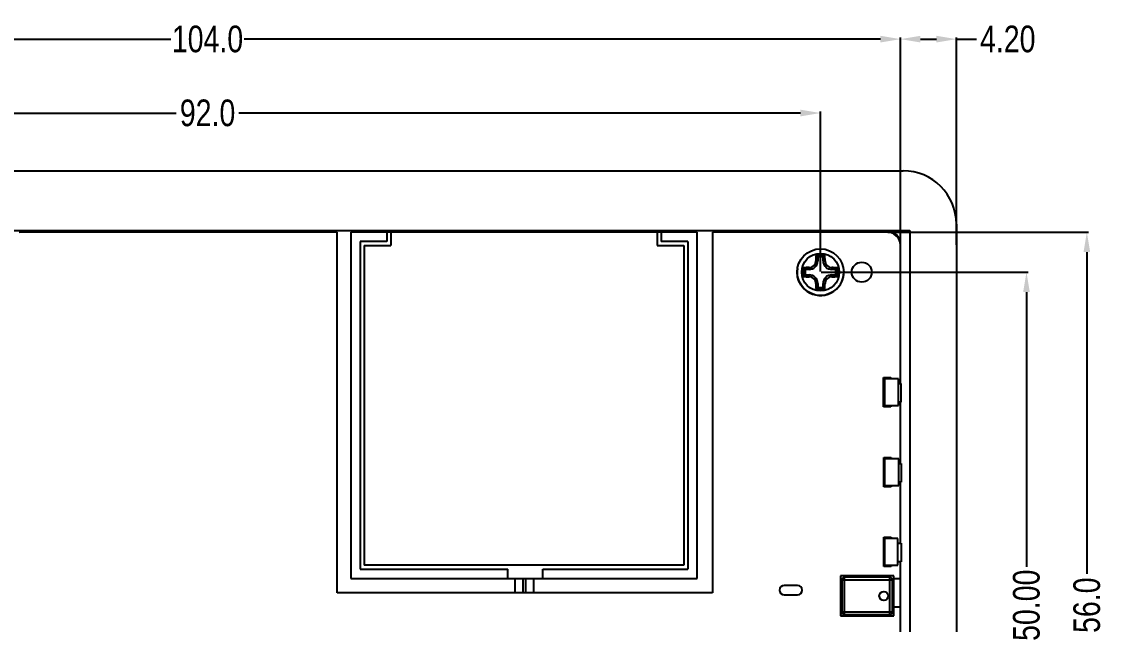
# Model space of a CAD drawing. Header units: inches. Extents: x -190 to 160, y -110 to 38.
# Drawn here: x 78.8 to 160.1, y -34.4 to 10.8 of the extents above; entities that cross this region are included whole.
import ezdxf

# ---------------------------------------------------------------- set-up
doc = ezdxf.new("R2010")
doc.units = ezdxf.units.IN
doc.header["$LTSCALE"] = 1.21
doc.header["$MEASUREMENT"] = 0
doc.header["$PDMODE"] = 3
doc.header["$PDSIZE"] = 0.3125
doc.layers.get('0').update_dxf_attribs({"linetype": 'CONTINUOUS'})
doc.layers.get('Defpoints').update_dxf_attribs({"linetype": 'CONTINUOUS'})
doc.layers.add('02___PRT_ALL_AXES', color=7, linetype='CONTINUOUS')
doc.layers.add('DIM', color=3, linetype='CONTINUOUS')
doc.styles.get("Standard").update_dxf_attribs({"font": 'txt', "width": 0.8})
doc.dimstyles.get("Standard").update_dxf_attribs({"dimtxt": 0.15625, "dimasz": 0.1875, "dimexe": 0.125, "dimexo": 0.0625, "dimgap": 0.09, "dimtad": 0, "dimtih": 1, "dimtoh": 1, "dimzin": 4, "dimdsep": 46, "dimtxsty": 'STANDARD', "dimblk": '_FILLED', "dimblk1": '_FILLED', "dimblk2": '_FILLED', "dimcen": 0.09, "dimazin": 1, "dimtp": 0.01, "dimtm": 0.01, "dimtfac": 1, "dimtofl": 0, "dimtmove": 0, "dimatfit": 3, "dimldrblk": '_FILLED', "dimfxl": 1, "dimtolj": 1, "dimtzin": 4, "dimarcsym": 0})

# ---------------------------------------------------------------- blocks, each defined once
blk = doc.blocks.new('_FILLED')
at = {"color": 0, "linetype": 'ByBlock'}
blk.add_solid([(0, 0), (-1, 0.167), (-1, -0.167)], dxfattribs=at)
blk = doc.blocks.new('*D12')
at = {"layer": 'Defpoints', "color": 0}
for p in [(138.776, 3.948), (46.776, -7.997), (138.776, -7.997)]:
    blk.add_point(p, dxfattribs=at)
at = {"layer": 'DIM', "color": 0, "lineweight": -2}
for p, q in [((46.776, -7.934), (46.776, 4.073)), ((138.776, -7.934), (138.776, 4.073)), ((48.276, 3.948), (90.419, 3.948)), ((137.276, 3.948), (95.132, 3.948))]:
    blk.add_line(p, q, dxfattribs=at)
at = {"layer": 'DIM', "color": 0, "lineweight": -2, "xscale": 1.5, "yscale": 1.5, "zscale": 1.5, "rotation": 180}
blk.add_blockref('_FILLED', (46.776, 3.948), dxfattribs=at)
at = {"layer": 'DIM', "color": 0, "lineweight": -2, "xscale": 1.5, "yscale": 1.5, "zscale": 1.5}
blk.add_blockref('_FILLED', (138.776, 3.948), dxfattribs=at)
at = {"layer": 'DIM', "color": 0, "insert": (92.776, 3.948), "char_height": 2, "attachment_point": 5}
blk.add_mtext('\\A1;92.0', dxfattribs=at)
blk = doc.blocks.new('*D13')
at = {"layer": 'Defpoints', "color": 0}
for p in [(144.776, 9.494), (40.767, -5.997), (144.776, -5.997)]:
    blk.add_point(p, dxfattribs=at)
at = {"layer": 'DIM', "color": 0, "lineweight": -2}
for p, q in [((40.767, -5.934), (40.767, 9.619)), ((42.267, 9.494), (90.015, 9.494)), ((143.276, 9.494), (95.528, 9.494)), ((144.776, -5.934), (144.776, 9.619))]:
    blk.add_line(p, q, dxfattribs=at)
at = {"layer": 'DIM', "color": 0, "lineweight": -2, "xscale": 1.5, "yscale": 1.5, "zscale": 1.5, "rotation": 180}
blk.add_blockref('_FILLED', (40.767, 9.494), dxfattribs=at)
at = {"layer": 'DIM', "color": 0, "lineweight": -2, "xscale": 1.5, "yscale": 1.5, "zscale": 1.5}
blk.add_blockref('_FILLED', (144.776, 9.494), dxfattribs=at)
at = {"layer": 'DIM', "color": 0, "insert": (92.771, 9.494), "char_height": 2, "attachment_point": 5}
blk.add_mtext('\\A1;104.0', dxfattribs=at)
blk = doc.blocks.new('*D15')
at = {"layer": 'Defpoints', "color": 0}
for p in [(138.776, -7.997), (138.776, -57.997), (154.239, -57.997)]:
    blk.add_point(p, dxfattribs=at)
at = {"layer": 'DIM', "color": 0, "lineweight": -2}
for p, q in [((138.838, -7.997), (154.364, -7.997)), ((154.239, -9.497), (154.239, -30.107)), ((154.239, -56.497), (154.239, -35.887)), ((138.838, -57.997), (154.364, -57.997))]:
    blk.add_line(p, q, dxfattribs=at)
at = {"layer": 'DIM', "color": 0, "lineweight": -2, "xscale": 1.5, "yscale": 1.5, "zscale": 1.5}
for p, rotation in [((154.239, -7.997), 90), ((154.239, -57.997), 270)]:
    blk.add_blockref('_FILLED', p, dxfattribs=dict(at, rotation=rotation))
at = {"layer": 'DIM', "color": 0, "insert": (154.239, -32.997), "char_height": 2, "attachment_point": 5, "rotation": 90}
blk.add_mtext('\\A1;50.00', dxfattribs=at)
blk = doc.blocks.new('*D16')
at = {"layer": 'Defpoints', "color": 0}
for p in [(143.776, -4.988), (143.776, -60.997), (158.77, -60.997)]:
    blk.add_point(p, dxfattribs=at)
at = {"layer": 'DIM', "color": 0, "lineweight": -2}
for p, q in [((143.838, -4.988), (158.895, -4.988)), ((158.77, -6.488), (158.77, -30.636)), ((158.77, -59.497), (158.77, -35.349)), ((143.838, -60.997), (158.895, -60.997))]:
    blk.add_line(p, q, dxfattribs=at)
at = {"layer": 'DIM', "color": 0, "lineweight": -2, "xscale": 1.5, "yscale": 1.5, "zscale": 1.5}
for p, rotation in [((158.77, -4.988), 90), ((158.77, -60.997), 270)]:
    blk.add_blockref('_FILLED', p, dxfattribs=dict(at, rotation=rotation))
at = {"layer": 'DIM', "color": 0, "insert": (158.77, -32.993), "char_height": 2, "attachment_point": 5, "rotation": 90}
blk.add_mtext('\\A1;56.0', dxfattribs=at)
blk = doc.blocks.new('*D26')
at = {"layer": 'Defpoints', "color": 0}
for p in [(148.976, 9.494), (144.776, -5.997), (148.976, -5.997)]:
    blk.add_point(p, dxfattribs=at)
at = {"layer": 'DIM', "color": 0, "lineweight": -2}
for p, q in [((144.776, -5.934), (144.776, 9.619)), ((146.276, 9.494), (147.476, 9.494)), ((148.976, -5.934), (148.976, 9.619)), ((148.976, 9.494), (150.476, 9.494))]:
    blk.add_line(p, q, dxfattribs=at)
at = {"layer": 'DIM', "color": 0, "lineweight": -2, "xscale": 1.5, "yscale": 1.5, "zscale": 1.5, "rotation": 180}
blk.add_blockref('_FILLED', (144.776, 9.494), dxfattribs=at)
at = {"layer": 'DIM', "color": 0, "lineweight": -2, "xscale": 1.5, "yscale": 1.5, "zscale": 1.5}
blk.add_blockref('_FILLED', (148.976, 9.494), dxfattribs=at)
at = {"layer": 'DIM', "color": 0, "insert": (152.832, 9.494), "char_height": 2, "attachment_point": 5}
blk.add_mtext('\\A1;4.20', dxfattribs=at)

msp = doc.modelspace()

# ---------------------------------------------------------------- linework, layer by layer
at = {"color": 7, "linetype": 'Continuous'}
for p, q in [((40.576, -0.387), (144.976, -0.387)), ((40.066, -4.867), (145.486, -4.867)), ((145.486, -4.867), (145.486, -71.937)), ((148.976, -4.387), (148.976, -71.487)), ((143.776, -4.897), (41.776, -4.897)), ((78.842, -4.997), (78.647, -5.026)), ((102.5, -4.997), (78.842, -4.997)), ((102.5, -32.072), (102.5, -4.997)), ((103.526, -4.997), (103.526, -30.997)), ((129.526, -4.997), (103.526, -4.997)), ((106.226, -4.997), (106.226, -5.697)), ((106.526, -4.997), (106.526, -5.997)), ((126.526, -4.997), (126.526, -5.997)), ((126.826, -4.997), (126.826, -5.697)), ((129.526, -30.997), (129.526, -4.997)), ((143.776, -4.988), (130.667, -4.997)), ((130.667, -4.997), (130.667, -32.072)), ((144.037, -5.023), (143.776, -4.988)), ((144.28, -5.123), (144.037, -5.023)), ((144.489, -5.284), (144.28, -5.123)), ((144.649, -5.493), (144.489, -5.284)), ((144.75, -5.736), (144.649, -5.493)), ((104.226, -5.697), (104.226, -30.297)), ((106.226, -5.697), (104.226, -5.697)), ((104.526, -5.997), (104.526, -29.997)), ((104.526, -5.997), (106.526, -5.997)), ((126.526, -5.997), (128.526, -5.997)), ((128.826, -5.697), (126.826, -5.697)), ((128.526, -5.997), (128.526, -29.997)), ((128.826, -5.697), (128.826, -30.297)), ((144.776, -5.997), (144.75, -5.736)), ((144.776, -16.347), (144.776, -5.997)), ((138.433, -7.147), (138.575, -7.147)), ((138.442, -6.713), (138.575, -6.847)), ((138.976, -6.847), (138.575, -6.847)), ((138.575, -6.847), (138.575, -7.147)), ((139.109, -6.713), (138.976, -6.847)), ((138.976, -7.147), (138.976, -6.847)), ((139.118, -7.147), (138.976, -7.147)), ((137.492, -7.663), (137.625, -7.797)), ((137.926, -7.797), (137.625, -7.797)), ((137.625, -7.797), (137.625, -8.197)), ((137.926, -7.655), (137.926, -7.797)), ((139.626, -7.655), (139.626, -7.797)), ((139.926, -7.797), (139.626, -7.797)), ((140.059, -7.663), (139.926, -7.797)), ((139.926, -8.197), (139.926, -7.797)), ((137.492, -8.331), (137.625, -8.197)), ((137.625, -8.197), (137.926, -8.197)), ((137.926, -8.339), (137.926, -8.197)), ((138.433, -8.847), (138.575, -8.847)), ((138.575, -8.847), (138.575, -9.147)), ((139.118, -8.847), (138.976, -8.847)), ((138.976, -9.147), (138.976, -8.847)), ((139.626, -8.197), (139.926, -8.197)), ((139.626, -8.339), (139.626, -8.197)), ((140.059, -8.331), (139.926, -8.197)), ((138.442, -9.281), (138.575, -9.147)), ((138.575, -9.147), (138.976, -9.147)), ((139.109, -9.281), (138.976, -9.147)), ((143.503, -15.897), (144.053, -15.897)), ((143.503, -18.097), (143.503, -15.897)), ((144.642, -15.997), (143.575, -15.997)), ((143.575, -15.997), (143.575, -17.997)), ((144.053, -15.897), (144.053, -15.997)), ((144.642, -17.997), (144.642, -15.997)), ((144.642, -16.347), (144.803, -16.347)), ((144.803, -16.347), (144.803, -17.747)), ((144.803, -17.747), (144.642, -17.747)), ((144.776, -22.347), (144.776, -17.747)), ((144.053, -18.097), (143.503, -18.097)), ((143.575, -17.997), (144.642, -17.997)), ((144.053, -17.997), (144.053, -18.097)), ((143.526, -21.897), (144.076, -21.897)), ((143.526, -24.097), (143.526, -21.897)), ((144.076, -21.897), (144.076, -21.997)), ((144.662, -21.997), (143.575, -21.997)), ((143.575, -21.997), (143.575, -23.997)), ((144.662, -23.997), (144.662, -21.997)), ((144.662, -22.347), (144.826, -22.347)), ((144.826, -22.347), (144.826, -23.747)), ((144.076, -24.097), (143.526, -24.097)), ((143.575, -23.997), (144.662, -23.997)), ((144.076, -23.997), (144.076, -24.097)), ((144.826, -23.747), (144.662, -23.747)), ((144.776, -28.347), (144.776, -23.747)), ((143.526, -27.897), (144.076, -27.897)), ((143.526, -30.097), (143.526, -27.897)), ((144.575, -27.997), (143.575, -27.997)), ((143.575, -27.997), (143.575, -29.997)), ((144.076, -27.897), (144.076, -27.997)), ((144.575, -29.997), (144.575, -27.997)), ((144.575, -28.347), (144.826, -28.347)), ((144.826, -28.347), (144.826, -29.747)), ((128.526, -29.997), (104.526, -29.997)), ((143.575, -29.997), (144.575, -29.997)), ((144.076, -29.997), (144.076, -30.097)), ((144.826, -29.747), (144.575, -29.747)), ((144.776, -57.453), (144.776, -29.747)), ((104.226, -30.297), (115.322, -30.297)), ((115.322, -30.997), (115.322, -30.297)), ((117.938, -30.297), (128.826, -30.297)), ((117.938, -30.997), (117.938, -30.297)), ((144.276, -30.797), (140.276, -30.797)), ((140.276, -30.797), (140.276, -33.797)), ((144.076, -30.097), (143.526, -30.097)), ((144.276, -33.797), (144.276, -30.797)), ((103.526, -30.997), (129.526, -30.997)), ((137.054, -31.508), (136.054, -31.508)), ((140.376, -31.097), (144.176, -31.097)), ((140.376, -31.097), (140.376, -33.497)), ((143.976, -30.897), (140.576, -30.897)), ((140.576, -33.697), (140.576, -30.897)), ((143.976, -33.697), (143.976, -30.897)), ((144.176, -33.497), (144.176, -31.097)), ((144.276, -30.997), (144.776, -30.997)), ((130.667, -32.072), (102.5, -32.072)), ((136.054, -32.208), (137.054, -32.208)), ((144.776, -33.147), (144.276, -33.147)), ((140.276, -33.797), (144.276, -33.797)), ((140.376, -33.497), (144.176, -33.497)), ((140.576, -33.697), (143.976, -33.697))]:
    msp.add_line(p, q, dxfattribs=at)
for centre, radius in [((141.876, -7.997), 0.75), ((143.526, -32.297), 0.332)]:
    msp.add_circle(centre, radius, dxfattribs=at)
for centre, radius, start, end in [((144.976, -4.387), 4, 0, 90), ((143.776, -5.897), 1, 0, 90), ((137.926, -7.147), 0.65, 270, 0), ((137.918, -7.139), 0.516, 270.89288, 359.10712), ((192.026, -7.985), 53.599, 178.64015, 179.10385), ((138.776, -61.705), 54.993, 89.65232, 90.34768), ((139.626, -7.147), 0.65, 180, 270), ((85.661, -7.983), 53.464, 0.89556, 1.36044), ((139.634, -7.139), 0.516, 180.89283, 269.10717), ((138.776, -7.997), 1.75, 171.20802, 0), ((192.483, -7.997), 54.992, 179.65237, 180.00005), ((192.483, -7.997), 54.992, 179.99995, 180.34763), ((138.761, -61.112), 53.464, 90.89556, 91.36044), ((138.787, -61.248), 53.599, 88.64015, 89.10385), ((85.068, -7.997), 54.992, 359.99995, 0.34763), ((85.068, -7.997), 54.992, 359.65237, 0.00005), ((138.764, 45.254), 53.599, 268.64015, 269.10385), ((137.926, -8.847), 0.65, 0, 90), ((137.918, -8.855), 0.516, 0.89284, 89.10716), ((191.891, -8.011), 53.464, 180.89556, 181.36044), ((139.626, -8.847), 0.65, 90, 180), ((85.525, -8.009), 53.599, 358.64015, 359.10385), ((139.634, -8.855), 0.516, 90.89288, 179.10712), ((138.79, 45.118), 53.464, 270.89556, 271.36044), ((138.776, 45.711), 54.993, 269.65232, 270.34768), ((136.054, -31.858), 0.35, 90, 270), ((137.054, -31.858), 0.35, 270, 90), ((140.576, -31.097), 0.2, 90, 180), ((143.976, -31.097), 0.2, 0, 90), ((140.576, -33.497), 0.2, 180, 270), ((143.976, -33.497), 0.2, 270, 0)]:
    msp.add_arc(centre, radius, start, end, dxfattribs=at)
at = {"layer": '02___PRT_ALL_AXES', "color": 7, "linetype": 'Continuous'}
for p, q in [((115.826, -30.997), (115.826, -32.072)), ((116.426, -30.997), (116.426, -32.072)), ((116.626, -30.997), (116.626, -32.072)), ((117.226, -30.997), (117.226, -32.072))]:
    msp.add_line(p, q, dxfattribs=at)
for radius in [1.75, 1.409]:
    msp.add_circle((138.776, -7.997), radius, dxfattribs=at)

# ---------------------------------------------------------------- dimensions: what is measured, and where the dimension line sits
at = {"layer": 'DIM'}
for base, p1, p2, override, picture, middle in [((144.776, 9.494), (40.767, -5.997), (144.776, -5.997), {"dimtxt": 2, "dimasz": 1.5, "dimtih": 0, "dimdec": 1, "dimzin": 0, "dimblk": '_FILLED', "dimcen": 0.198, "dimadec": 0, "dimazin": 0, "dimtp": 0, "dimtm": 0, "dimtdec": 4, "dimtzin": 0}, '*D13', (92.771, 9.494)), ((148.976, 9.494), (144.776, -5.997), (148.976, -5.997), {"dimtxt": 2, "dimasz": 1.5, "dimtih": 0, "dimtoh": 0, "dimzin": 0, "dimcen": 0.198, "dimadec": 0, "dimazin": 0, "dimtp": 0, "dimtm": 0, "dimtdec": 4, "dimtzin": 0}, '*D26', (152.832, 9.494)), ((138.776, 3.948), (46.776, -7.997), (138.776, -7.997), {"dimtxt": 2, "dimasz": 1.5, "dimtih": 0, "dimdec": 1, "dimzin": 0, "dimblk": '_FILLED', "dimcen": 0.198, "dimadec": 0, "dimazin": 0, "dimtp": 0, "dimtm": 0, "dimtdec": 4, "dimtzin": 0}, '*D12', (92.776, 3.948))]:
    dim = msp.add_linear_dim(base=base, p1=p1, p2=p2, dimstyle='STANDARD', override=override, dxfattribs=at)
    dim.commit()
    dim.dimension.update_dxf_attribs({"geometry": picture, "text_midpoint": middle})
for base, p1, p2, override, picture, middle in [((158.77, -60.997), (143.776, -4.988), (143.776, -60.997), {"dimtxt": 2, "dimasz": 1.5, "dimtih": 0, "dimdec": 1, "dimzin": 0, "dimcen": 0.198, "dimadec": 0, "dimazin": 0, "dimtp": 0, "dimtm": 0, "dimtdec": 4, "dimtzin": 0}, '*D16', (158.77, -32.993)), ((154.239, -57.997), (138.776, -7.997), (138.776, -57.997), {"dimtxt": 2, "dimasz": 1.5, "dimtih": 0, "dimzin": 0, "dimcen": 0.198, "dimadec": 0, "dimazin": 0, "dimtp": 0, "dimtm": 0, "dimtdec": 4, "dimtzin": 0}, '*D15', (154.239, -32.997))]:
    dim = msp.add_linear_dim(base=base, p1=p1, p2=p2, angle=90, dimstyle='STANDARD', override=override, dxfattribs=at)
    dim.commit()
    dim.dimension.update_dxf_attribs({"geometry": picture, "text_midpoint": middle})

doc.saveas('drawing.dxf')
